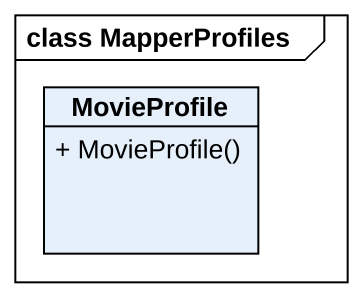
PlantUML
@startuml
mainframe class MapperProfiles
hide circle
hide empty members
skinparam classAttributeIconSize 0
class MovieProfile {
  + MovieProfile()
}
@enduml
